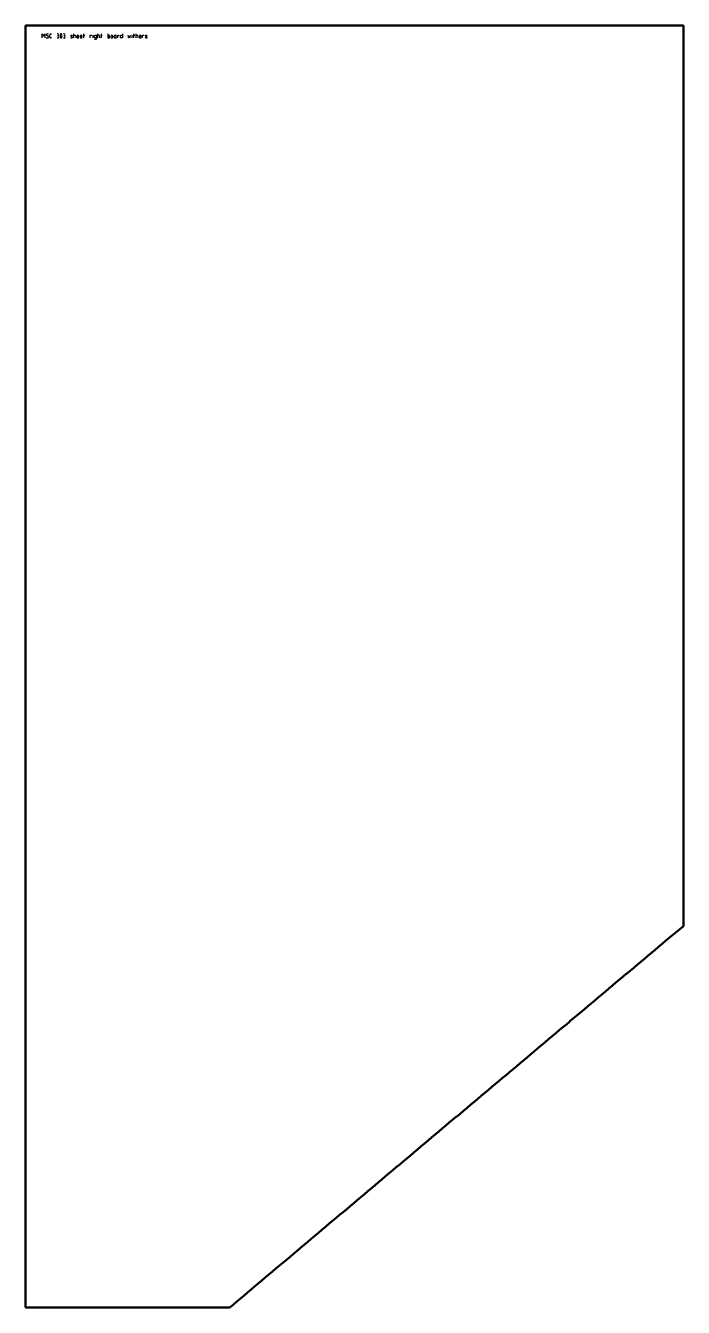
# Model space of a CAD drawing. Header units: millimetres. Extents: x 0 to 980, y 6 to 1915.
import ezdxf

# ---------------------------------------------------------------- set-up
doc = ezdxf.new("R2010")
doc.units = ezdxf.units.MM
doc.layers.add('IV_MARK_SURFACE', color=2, linetype='Continuous', lineweight=25)
doc.layers.add('IV_OUTER_PROFILE', color=7, linetype='Continuous', lineweight=50)

msp = doc.modelspace()

# ---------------------------------------------------------------- linework, layer by layer
at = {"layer": 'IV_MARK_SURFACE'}
for p, q in [((24.8, 1896.5), (24.8, 1902.6)), ((24.8, 1902.6), (26.8, 1899.2)), ((26.8, 1899.2), (28.8, 1902.6)), ((28.8, 1902.6), (28.8, 1896.5)), ((33.2, 1899.2), (31.5, 1900.2)), ((36, 1897.8), (36, 1901.2)), ((37.3, 1902.6), (38.7, 1902.6)), ((38.7, 1896.5), (37.3, 1896.5)), ((48.2, 1902.6), (46.8, 1902.6)), ((46.8, 1896.5), (47.8, 1896.5)), ((47.8, 1899.8), (47.5, 1899.8)), ((57.6, 1902.6), (56.3, 1902.6)), ((56.3, 1896.5), (57.3, 1896.5)), ((57.3, 1899.8), (57, 1899.8)), ((67.1, 1899.5), (67.1, 1899.8)), ((69.2, 1898.1), (67.8, 1898.8)), ((68.1, 1900.5), (68.8, 1900.5)), ((68.1, 1896.5), (68.8, 1896.5)), ((69.8, 1897.1), (69.8, 1897.5)), ((71.9, 1900.5), (71.9, 1902.6)), ((71.9, 1896.5), (71.9, 1900.5)), ((71.9, 1900.5), (73.6, 1900.5)), ((74.6, 1899.5), (74.6, 1896.5)), ((76.6, 1899.2), (76.6, 1898.5)), ((76.6, 1898.5), (79.3, 1898.5)), ((76.6, 1898.5), (76.6, 1897.5)), ((77.6, 1896.5), (79.3, 1896.5)), ((79.3, 1898.5), (79.3, 1899.2)), ((81.4, 1899.2), (81.4, 1898.5)), ((81.4, 1898.5), (84.1, 1898.5)), ((81.4, 1898.5), (81.4, 1897.5)), ((82.4, 1896.5), (84.1, 1896.5)), ((84.1, 1898.5), (84.1, 1899.2)), ((86.1, 1900.5), (86.8, 1900.5)), ((86.8, 1900.5), (86.8, 1902.6)), ((86.8, 1896.5), (86.8, 1900.5)), ((86.8, 1900.5), (88.1, 1900.5)), ((96.3, 1896.5), (96.3, 1900.5)), ((96.3, 1900.5), (97.6, 1900.5)), ((100.5, 1896.5), (100.5, 1900.5)), ((102.7, 1897.5), (102.7, 1899.5)), ((104.4, 1894.4), (102.7, 1894.4)), ((103.7, 1900.5), (105.4, 1900.5)), ((105.4, 1896.5), (103.7, 1896.5)), ((105.4, 1900.5), (105.4, 1896.5)), ((105.4, 1896.5), (105.4, 1895.4)), ((107.5, 1900.5), (107.5, 1902.6)), ((107.5, 1896.5), (107.5, 1900.5)), ((107.5, 1900.5), (109.2, 1900.5)), ((110.2, 1899.5), (110.2, 1896.5)), ((112.2, 1900.5), (112.9, 1900.5)), ((112.9, 1900.5), (112.9, 1902.6)), ((112.9, 1896.5), (112.9, 1900.5)), ((112.9, 1900.5), (114.2, 1900.5)), ((122.4, 1902.6), (122.4, 1900.5)), ((122.4, 1900.5), (122.4, 1896.5)), ((124.1, 1900.5), (122.4, 1900.5)), ((122.4, 1896.5), (124.1, 1896.5)), ((125.1, 1897.5), (125.1, 1899.5)), ((127.1, 1899.2), (127.1, 1897.8)), ((129.8, 1897.8), (129.8, 1899.2)), ((131.9, 1897.5), (131.9, 1899.2)), ((133.6, 1896.5), (132.9, 1896.5)), ((133.2, 1900.5), (134.6, 1900.5)), ((134.6, 1900.5), (134.6, 1897.5)), ((134.6, 1897.5), (134.6, 1897.1)), ((137.3, 1896.5), (137.3, 1900.5)), ((137.3, 1900.5), (138.6, 1900.5)), ((141.3, 1897.5), (141.3, 1899.5)), ((142.4, 1900.5), (144.1, 1900.5)), ((144.1, 1896.5), (142.4, 1896.5)), ((144.1, 1902.6), (144.1, 1900.5)), ((144.1, 1900.5), (144.1, 1896.5)), ((152.2, 1900.5), (153.2, 1896.5)), ((153.2, 1896.5), (154.2, 1899.2)), ((154.2, 1899.2), (155.2, 1896.5)), ((155.2, 1896.5), (156.3, 1900.5)), ((158.5, 1896.5), (158.5, 1900.5)), ((160.7, 1900.5), (161.3, 1900.5)), ((161.3, 1900.5), (161.3, 1902.6)), ((161.3, 1896.5), (161.3, 1900.5)), ((161.3, 1900.5), (162.7, 1900.5)), ((164.7, 1900.5), (164.7, 1902.6)), ((164.7, 1896.5), (164.7, 1900.5)), ((164.7, 1900.5), (166.4, 1900.5)), ((167.4, 1899.5), (167.4, 1896.5)), ((169.5, 1899.2), (169.5, 1898.5)), ((169.5, 1898.5), (172.2, 1898.5)), ((169.5, 1898.5), (169.5, 1897.5)), ((170.5, 1896.5), (172.2, 1896.5)), ((172.2, 1898.5), (172.2, 1899.2)), ((174.2, 1896.5), (174.2, 1900.5)), ((174.2, 1900.5), (175.6, 1900.5)), ((178.3, 1899.5), (178.3, 1899.8)), ((180.3, 1898.1), (179, 1898.8)), ((179.3, 1900.5), (180, 1900.5)), ((179.3, 1896.5), (180, 1896.5)), ((181, 1897.1), (181, 1897.5))]:
    msp.add_line(p, q, dxfattribs=at)
for centre, radius, start, end in [((32.2, 1901.3), 1.35, 139.6263, 239.2984), ((32.1, 1898.7), 2.28, 236.4174, 280.9627), ((32.6, 1899.7), 2.86, 61.7153, 118.2847), ((32.5, 1897.9), 1.46, 272.3685, 59.559), ((37.3, 1901.2), 1.36, 90, 180), ((37.3, 1897.8), 1.36, 180, 270), ((47.8, 1898.1), 1.69, 270, 90), ((48.2, 1901.2), 1.36, 270, 90), ((60.1, 1899.5), 8.54, 163.8661, 196.1339), ((52.9, 1901.5), 1.1, 22.4119, 157.5881), ((52.9, 1897.6), 1.1, 203.0373, 336.9627), ((45.7, 1899.5), 8.54, 343.8661, 16.1339), ((57.3, 1898.1), 1.69, 270, 90), ((57.6, 1901.2), 1.36, 270, 90), ((68.2, 1899.4), 1.11, 90.3744, 157.0058), ((68.3, 1900), 1.22, 201.8601, 248.1399), ((68.2, 1897.6), 1.11, 202.9942, 269.6256), ((68.8, 1899.4), 1.11, 22.9942, 89.6256), ((68.8, 1897.6), 1.11, 270.3744, 337.0058), ((68.7, 1897), 1.22, 21.8601, 68.1399), ((73.6, 1899.5), 1.02, 0, 90), ((78, 1899.2), 1.36, 0, 180), ((77.6, 1897.5), 1.02, 180, 270), ((82.7, 1899.2), 1.36, 0, 180), ((82.4, 1897.5), 1.02, 180, 270), ((97.6, 1899.8), 0.678, 0, 90), ((103.7, 1899.5), 1.02, 90, 180), ((103.7, 1897.5), 1.02, 180, 270), ((104.4, 1895.4), 1.02, 270, 0), ((109.2, 1899.5), 1.02, 0, 90), ((124.1, 1899.5), 1.02, 0, 90), ((124.1, 1897.5), 1.02, 270, 0), ((128.5, 1899.2), 1.36, 0, 180), ((128.5, 1897.8), 1.36, 180, 0), ((133.2, 1899.2), 1.36, 90, 180), ((132.9, 1897.5), 1.02, 180, 270), ((133.6, 1897.5), 1.02, 270, 0), ((135.2, 1897.1), 0.678, 180, 270), ((138.6, 1899.8), 0.678, 0, 90), ((142.4, 1899.5), 1.02, 90, 180), ((142.4, 1897.5), 1.02, 180, 270), ((166.4, 1899.5), 1.02, 0, 90), ((170.8, 1899.2), 1.36, 0, 180), ((170.5, 1897.5), 1.02, 180, 270), ((175.6, 1899.8), 0.678, 0, 90), ((179.3, 1899.4), 1.11, 90.3744, 157.0058), ((179.4, 1900), 1.22, 201.8601, 248.1399), ((179.3, 1897.6), 1.11, 202.9942, 269.6256), ((180, 1899.4), 1.11, 22.9942, 89.6256), ((180, 1897.6), 1.11, 270.3744, 337.0058), ((179.9, 1897), 1.22, 21.8601, 68.1399)]:
    msp.add_arc(centre, radius, start, end, dxfattribs=at)
at = {"layer": 'IV_OUTER_PROFILE'}
for p, q in [((0, 1914.8), (980, 1914.8)), ((0, 5.7), (0, 1914.8)), ((980, 1914.8), (980, 573.7)), ((304.3, 5.7), (0, 5.7))]:
    msp.add_line(p, q, dxfattribs=at)
for centre, radius, start, end in [((599866.7, -712706.4), 931361.2, 130.017607, 130.0243998), ((512021.7, -608115.6), 794774.4, 130.0240108, 130.0319698), ((446551.2, -530186.7), 692993.7, 130.0315803, 130.0407068), ((395859.8, -469868.6), 614203.5, 130.0403166, 130.0506119), ((355440.2, -421790.6), 551392.5, 130.050221, 130.061687), ((322449.1, -382564.4), 500137.1, 130.061295, 130.073932), ((295003.7, -349946.7), 457508.9, 130.07354, 130.087351), ((271808.1, -322393.2), 421491.8, 130.086958, 130.101945)]:
    msp.add_arc(centre, radius, start, end, dxfattribs=at)

doc.saveas('drawing.dxf')
